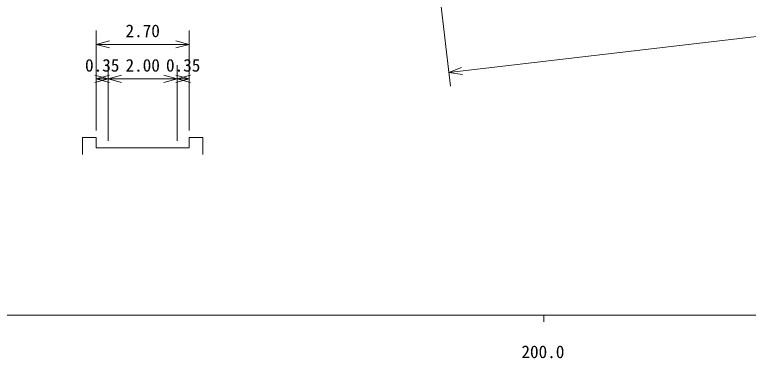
# Model space of a CAD drawing. Units: millimetres, scale not verified, with parts at other scales. Extents: x 40000 to 680000, y 20000 to 380000.
# Drawn here: x 191191 to 297656, y 198715 to 248591 of the extents above; entities that cross this region are included whole.
import ezdxf
from ezdxf.enums import TextEntityAlignment as Align

# ---------------------------------------------------------------- set-up
doc = ezdxf.new("R2010")
doc.units = ezdxf.units.MM
doc.header["$LTSCALE"] = 1000
doc.layers.add('M-STR-HTXT', color=7, linetype='Continuous', lineweight=13)
doc.layers.add('M-TTL-BAND', color=7, linetype='Continuous', lineweight=13)
doc.styles.add('ＭＳ ゴシック', font='')
doc.styles.get('ＭＳ ゴシック').set_extended_font_data('MS Gothic')

msp = doc.modelspace()

# ---------------------------------------------------------------- linework, layer by layer
at = {"layer": 'M-STR-HTXT'}
for p, q in [((251550, 262824), (254417, 238220)), ((254186, 240207), (401030, 257324)), ((203020, 231776), (203020, 246276)), ((216520, 231776), (216520, 246276)), ((204952, 244794), (203020, 244276)), ((203020, 244276), (216520, 244276)), ((203020, 244276), (204952, 243758)), ((216520, 244276), (214588, 244794)), ((214588, 243758), (216520, 244276)), ((204770, 230276), (204770, 241276)), ((214770, 230276), (214770, 241276)), ((256045, 240945), (254186, 240207)), ((204770, 239276), (202838, 239794)), ((204952, 239794), (203020, 239276)), ((206702, 239794), (204770, 239276)), ((214770, 239276), (212838, 239794)), ((216520, 239276), (214588, 239794)), ((216702, 239794), (214770, 239276)), ((254186, 240207), (256165, 239916)), ((202838, 238758), (204770, 239276)), ((203020, 239276), (204770, 239276)), ((203020, 239276), (204952, 238758)), ((204770, 239276), (214770, 239276)), ((204770, 239276), (206702, 238758)), ((212838, 238758), (214770, 239276)), ((214588, 238758), (216520, 239276)), ((214770, 239276), (216520, 239276)), ((214770, 239276), (216702, 238758)), ((201020, 230776), (203020, 230776)), ((201020, 230776), (201020, 228276)), ((203020, 229276), (203020, 230776)), ((216520, 229276), (216520, 230776)), ((216520, 230776), (218520, 230776)), ((218520, 230776), (218520, 228276)), ((203020, 229276), (204770, 229276)), ((204770, 229276), (214770, 229276)), ((214770, 229276), (216520, 229276))]:
    msp.add_line(p, q, dxfattribs=at)
at = {"layer": 'M-TTL-BAND'}
for p, q in [((40000, 205000), (579000, 205000)), ((268000, 205000), (268000, 204000))]:
    msp.add_line(p, q, dxfattribs=at)

# ---------------------------------------------------------------- texts
at = {"layer": 'M-STR-HTXT', "style": 'ＭＳ ゴシック'}
for s, p in [('2.70', (209770, 244776)), ('0.35', (203895, 239776)), ('2.00', (209770, 239776)), ('0.35', (215645, 239776))]:
    msp.add_text(s, height=1833, dxfattribs=at).set_placement(p, align=Align.BOTTOM_CENTER)
at = {"layer": 'M-TTL-BAND', "style": 'ＭＳ ゴシック'}
msp.add_text('200.0', height=1833, dxfattribs=at).set_placement((267844, 198195), align=Align.BOTTOM_CENTER)

doc.saveas('drawing.dxf')
